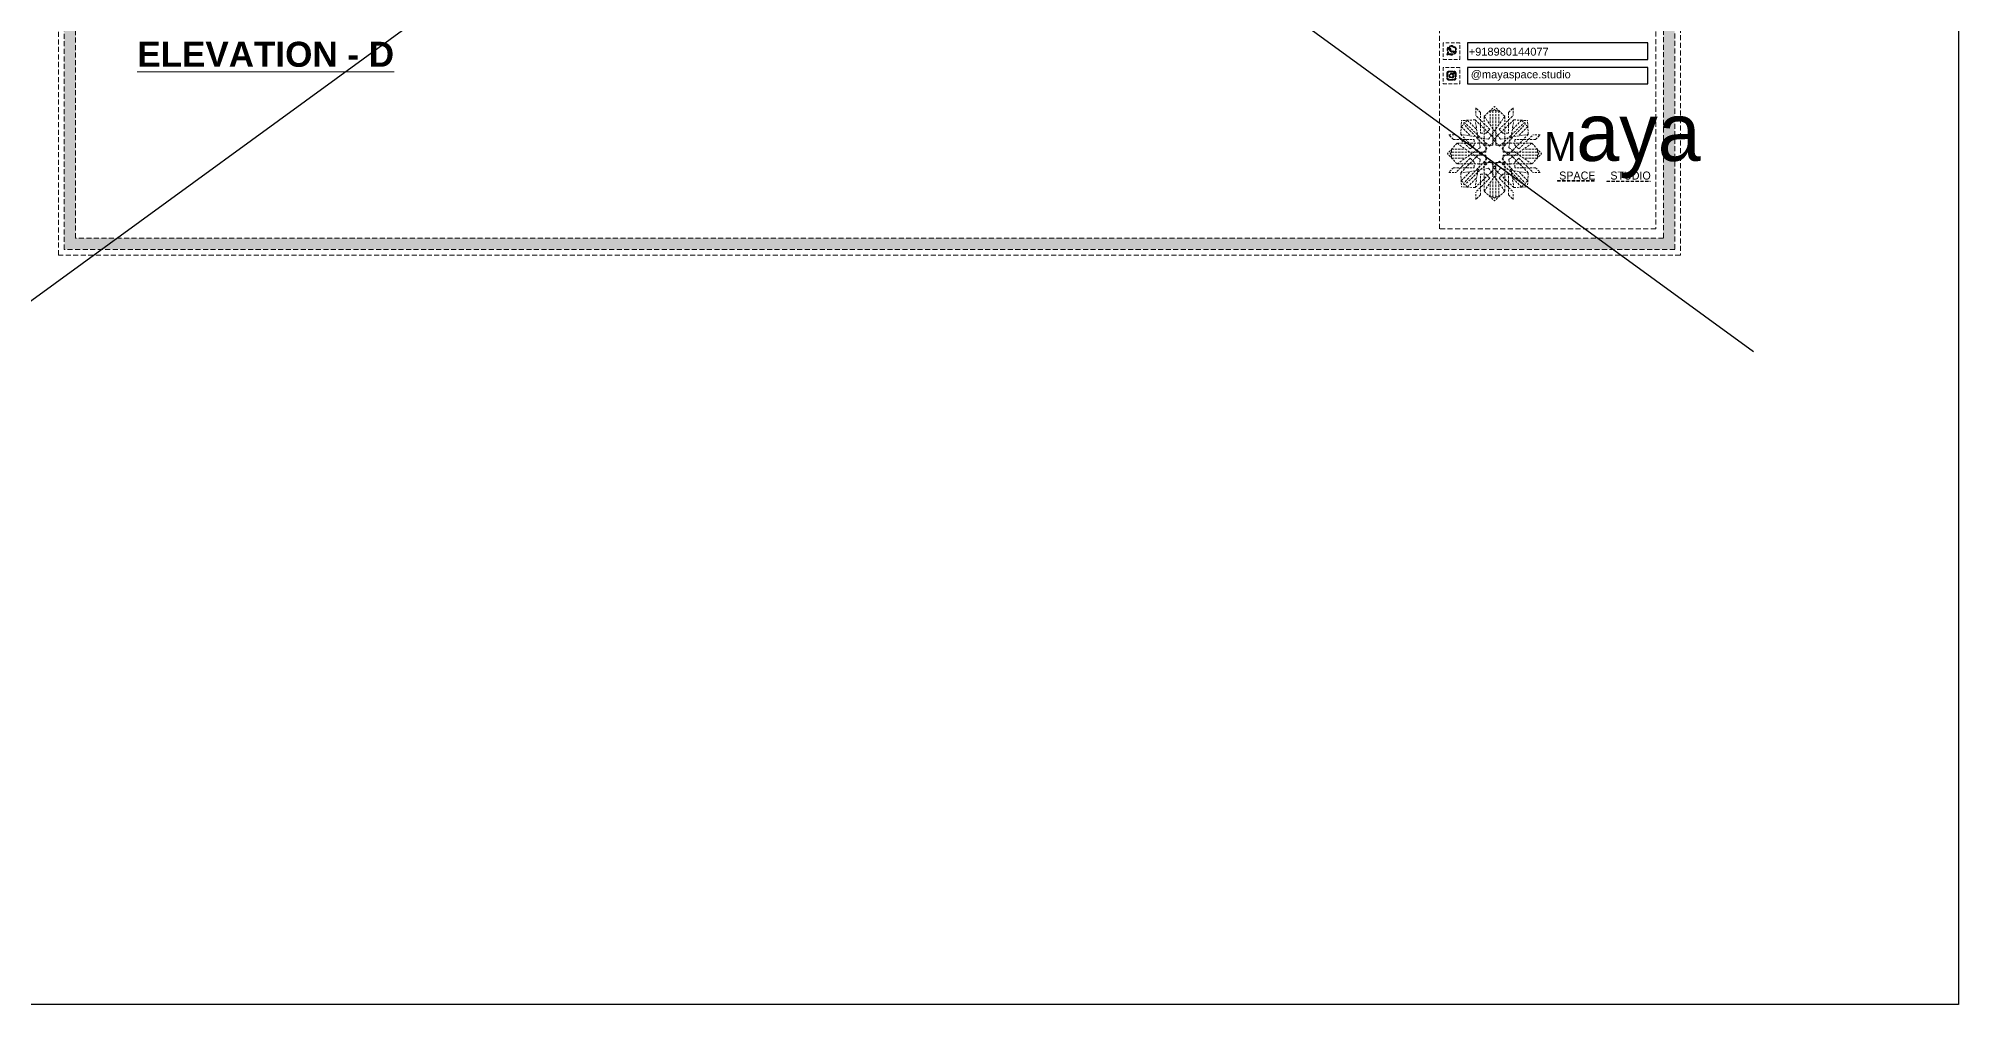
# Model space of a CAD drawing. Header units: millimetres. Extents: x 56222 to 3066687, y -650199 to -121287.
# Drawn here: x 141231.3 to 141614.3, y -184419.2 to -184226.5 of the extents above; entities that cross this region are included whole.
import ezdxf

# ---------------------------------------------------------------- set-up
doc = ezdxf.new("R2010")
doc.units = ezdxf.units.MM
doc.header["$MEASUREMENT"] = 0
doc.linetypes.add('DASHEDX2', pattern=[1.5, 1, -0.5])
for name, color, linetype, lineweight in [('DIM.', 250, 'Continuous', 13), ('Dimension', 10, 'DASHEDX2', 20), ('XX~SLAB ( BEAM )~ ( DIM )', 7, 'Continuous', 9)]:
    doc.layers.add(name, color=color, linetype=linetype, lineweight=lineweight)
doc.styles.get("Standard").update_dxf_attribs({"font": 'arial.ttf', "height": 6})

# ---------------------------------------------------------------- blocks, each defined once
blk = doc.blocks.new('FSFSF')
at = {"color": 42, "lineweight": 5, "true_color": 0xe0ac11}
for p, q in [((28600.03, 143.51), (28600.03, 140.16)), ((28602.15, 141.41), (28600.03, 143.51)), ((28606.47, 133.76), (28600.03, 140.16)), ((28602.15, 141.41), (28602.15, 131.95)), ((28603.86, 139.69), (28608.58, 144.08)), ((28607.9, 142.22), (28606.58, 142.22)), ((28606.58, 142.22), (28606.58, 135.84)), ((28607.9, 142.22), (28608.58, 142.85)), ((28607.9, 142.22), (28607.9, 126.58)), ((28613.31, 139.69), (28608.58, 144.08)), ((28609.27, 142.22), (28608.59, 142.85)), ((28609.27, 142.22), (28609.27, 126.58)), ((28609.27, 142.22), (28610.59, 142.22)), ((28610.59, 142.22), (28610.59, 135.84)), ((28610.7, 133.76), (28617.14, 140.16)), ((28615.02, 141.41), (28617.14, 143.51)), ((28615.02, 141.41), (28615.02, 131.95)), ((28617.14, 143.51), (28617.14, 140.16)), ((28593.19, 131.45), (28593.54, 137.71)), ((28593.19, 131.45), (28601.69, 122.67)), ((28601.25, 130.22), (28593.19, 131.45)), ((28593.39, 135), (28594.56, 136.12)), ((28593.39, 135), (28597.6, 130.78)), ((28599.8, 138.06), (28593.54, 137.71)), ((28595.12, 136.69), (28594.53, 136.69)), ((28594.56, 136.12), (28594.56, 136.71)), ((28605.17, 124.98), (28594.56, 136.12)), ((28596.24, 137.86), (28595.12, 136.69)), ((28606.27, 126.08), (28595.12, 136.69)), ((28596.24, 137.86), (28600.47, 133.65)), ((28601.03, 130), (28599.8, 138.06)), ((28599.8, 138.05), (28608.58, 129.56)), ((28604.75, 131.95), (28602.15, 131.95)), ((28603.86, 126.58), (28603.86, 139.69)), ((28603.86, 139.69), (28608.58, 133.02)), ((28606.47, 133.76), (28604.75, 131.95)), ((28605.86, 129.18), (28608.58, 133.02)), ((28613.31, 139.69), (28608.59, 133.02)), ((28617.37, 138.05), (28608.59, 129.56)), ((28611.31, 129.18), (28608.59, 133.02)), ((28610.7, 133.76), (28612.42, 131.95)), ((28610.9, 126.08), (28622.05, 136.69)), ((28612.02, 124.98), (28622.62, 136.12)), ((28612.42, 131.95), (28615.02, 131.95)), ((28613.31, 126.58), (28613.31, 139.69)), ((28623.99, 131.45), (28615.5, 122.67)), ((28615.94, 130.22), (28624, 131.45)), ((28616.14, 130), (28617.37, 138.06)), ((28620.93, 137.86), (28616.7, 133.65)), ((28617.37, 138.06), (28623.63, 137.71)), ((28623.8, 135), (28619.59, 130.78)), ((28620.93, 137.86), (28622.05, 136.69)), ((28622.05, 136.69), (28622.64, 136.69)), ((28622.62, 136.12), (28622.62, 136.71)), ((28623.8, 135), (28622.62, 136.12)), ((28624, 131.45), (28623.65, 137.71)), ((28591.56, 127.39), (28587.17, 122.66)), ((28591.56, 117.94), (28587.17, 122.66)), ((28587.73, 131.22), (28591.08, 131.22)), ((28589.84, 129.1), (28587.73, 131.22)), ((28589.03, 123.35), (28588.4, 122.67)), ((28589.03, 121.98), (28588.4, 122.65)), ((28589.03, 123.35), (28589.03, 124.67)), ((28589.03, 124.67), (28595.4, 124.67)), ((28589.03, 123.35), (28604.66, 123.35)), ((28589.84, 129.1), (28599.29, 129.1)), ((28597.49, 124.78), (28591.08, 131.22)), ((28604.66, 127.39), (28591.56, 127.39)), ((28591.56, 127.39), (28598.23, 122.67)), ((28591.56, 117.94), (28598.23, 122.65)), ((28593.19, 113.88), (28601.69, 122.65)), ((28597.49, 124.78), (28599.29, 126.5)), ((28602.07, 125.39), (28598.23, 122.67)), ((28602.07, 119.94), (28598.23, 122.65)), ((28599.29, 126.5), (28599.29, 129.1)), ((28605.86, 129.18), (28601.03, 130)), ((28602.07, 125.39), (28601.25, 130.22)), ((28602.33, 123.35), (28601.69, 122.67)), ((28602.33, 121.98), (28601.69, 122.65)), ((28602.33, 123.35), (28602.97, 122.67)), ((28602.33, 121.98), (28602.97, 122.65)), ((28605.17, 124.98), (28602.97, 122.67)), ((28605.17, 120.35), (28602.97, 122.65)), ((28603.68, 126.54), (28603.68, 127.39)), ((28604.66, 126.54), (28603.68, 126.54)), ((28604.71, 127.57), (28603.86, 127.57)), ((28607.9, 126.58), (28603.86, 126.58)), ((28604.66, 123.35), (28604.66, 127.39)), ((28604.7, 126.58), (28604.71, 127.57)), ((28606.27, 126.08), (28608.58, 128.27)), ((28607.9, 128.92), (28608.58, 129.56)), ((28607.9, 128.92), (28608.58, 128.27)), ((28609.27, 128.92), (28608.59, 129.56)), ((28609.27, 128.92), (28608.59, 128.27)), ((28610.9, 126.08), (28608.59, 128.27)), ((28609.27, 126.58), (28613.31, 126.58)), ((28611.31, 129.18), (28616.14, 130)), ((28612.02, 124.98), (28614.21, 122.67)), ((28612.02, 120.35), (28614.21, 122.65)), ((28612.46, 126.58), (28612.46, 127.57)), ((28612.46, 127.57), (28613.31, 127.57)), ((28612.52, 123.35), (28612.52, 127.39)), ((28612.52, 127.39), (28625.63, 127.39)), ((28612.52, 126.54), (28613.51, 126.54)), ((28628.16, 123.35), (28612.52, 123.35)), ((28613.51, 126.54), (28613.51, 127.39)), ((28614.85, 123.35), (28614.21, 122.67)), ((28614.85, 121.98), (28614.21, 122.65)), ((28614.85, 123.35), (28615.5, 122.67)), ((28614.85, 121.98), (28615.5, 122.65)), ((28615.12, 125.39), (28615.94, 130.22)), ((28615.12, 125.39), (28618.96, 122.67)), ((28615.12, 119.94), (28618.96, 122.65)), ((28623.99, 113.88), (28615.5, 122.65)), ((28627.34, 129.1), (28617.89, 129.1)), ((28617.89, 126.5), (28617.89, 129.1)), ((28619.7, 124.78), (28617.89, 126.5)), ((28625.63, 127.39), (28618.96, 122.67)), ((28625.63, 117.94), (28618.96, 122.65)), ((28619.7, 124.78), (28626.1, 131.22)), ((28628.16, 124.67), (28621.78, 124.67)), ((28625.63, 127.39), (28630.02, 122.66)), ((28625.63, 117.94), (28630.02, 122.66)), ((28629.45, 131.22), (28626.1, 131.22)), ((28627.34, 129.1), (28629.45, 131.22)), ((28628.16, 123.35), (28628.16, 124.67)), ((28628.16, 123.35), (28628.78, 122.67)), ((28628.16, 121.98), (28628.78, 122.65)), ((28589.84, 116.23), (28587.73, 114.11)), ((28587.73, 114.11), (28591.08, 114.11)), ((28589.03, 121.98), (28604.66, 121.98)), ((28589.03, 121.98), (28589.03, 120.66)), ((28589.03, 120.66), (28595.4, 120.66)), ((28589.84, 116.23), (28599.29, 116.23)), ((28597.49, 120.54), (28591.08, 114.11)), ((28604.66, 117.94), (28591.56, 117.94)), ((28601.25, 115.1), (28593.19, 113.87)), ((28593.19, 113.87), (28593.54, 107.62)), ((28593.39, 110.32), (28597.6, 114.55)), ((28605.17, 120.35), (28594.56, 109.2)), ((28606.27, 119.15), (28595.12, 108.54)), ((28597.49, 120.54), (28599.29, 118.83)), ((28599.29, 118.83), (28599.29, 116.23)), ((28599.8, 107.17), (28608.58, 115.67)), ((28601.03, 115.23), (28599.8, 107.17)), ((28605.86, 116.05), (28601.03, 115.23)), ((28602.07, 119.94), (28601.25, 115.1)), ((28604.66, 118.78), (28603.68, 118.78)), ((28603.68, 118.78), (28603.68, 117.94)), ((28607.9, 118.65), (28603.86, 118.65)), ((28603.86, 118.65), (28603.86, 105.54)), ((28604.71, 117.66), (28603.86, 117.66)), ((28604.66, 121.98), (28604.66, 117.94)), ((28604.7, 118.65), (28604.71, 117.66)), ((28605.86, 116.05), (28608.58, 112.21)), ((28606.27, 119.15), (28608.58, 116.96)), ((28607.9, 103.01), (28607.9, 118.65)), ((28607.9, 116.31), (28608.58, 116.96)), ((28607.9, 116.31), (28608.58, 115.67)), ((28610.9, 119.15), (28608.59, 116.96)), ((28609.27, 116.31), (28608.59, 116.96)), ((28609.27, 116.31), (28608.59, 115.67)), ((28611.31, 116.05), (28608.59, 112.21)), ((28617.37, 107.17), (28608.59, 115.67)), ((28609.27, 118.65), (28613.31, 118.65)), ((28609.27, 103.01), (28609.27, 118.65)), ((28610.9, 119.15), (28622.05, 108.54)), ((28611.31, 116.05), (28616.14, 115.23)), ((28612.02, 120.35), (28622.62, 109.2)), ((28612.46, 118.65), (28612.46, 117.66)), ((28612.46, 117.66), (28613.31, 117.66)), ((28612.52, 121.98), (28612.52, 117.94)), ((28628.16, 121.98), (28612.52, 121.98)), ((28612.52, 118.78), (28613.51, 118.78)), ((28612.52, 117.94), (28625.63, 117.94)), ((28613.31, 118.65), (28613.31, 105.54)), ((28613.51, 118.78), (28613.51, 117.94)), ((28615.12, 119.94), (28615.94, 115.1)), ((28615.94, 115.1), (28624, 113.87)), ((28616.14, 115.23), (28617.37, 107.17)), ((28619.7, 120.54), (28617.89, 118.83)), ((28617.89, 118.83), (28617.89, 116.23)), ((28627.34, 116.23), (28617.89, 116.23)), ((28623.8, 110.32), (28619.59, 114.55)), ((28619.7, 120.54), (28626.1, 114.11)), ((28628.16, 120.66), (28621.78, 120.66)), ((28624, 113.87), (28623.65, 107.62)), ((28629.45, 114.11), (28626.1, 114.11)), ((28627.34, 116.23), (28629.45, 114.11)), ((28628.16, 121.98), (28628.16, 120.66)), ((28593.39, 110.32), (28594.56, 109.2)), ((28599.8, 107.17), (28593.54, 107.52)), ((28595.12, 108.54), (28594.53, 108.54)), ((28594.56, 109.2), (28594.56, 108.61)), ((28596.24, 107.37), (28595.12, 108.54)), ((28596.24, 107.37), (28600.47, 111.58)), ((28606.47, 111.47), (28600.03, 105.07)), ((28600.03, 101.71), (28600.03, 105.07)), ((28602.15, 103.82), (28602.15, 113.27)), ((28604.75, 113.27), (28602.15, 113.27)), ((28603.86, 105.54), (28608.58, 112.21)), ((28603.86, 105.54), (28608.58, 101.15)), ((28606.47, 111.47), (28604.75, 113.27)), ((28606.58, 103.01), (28606.58, 109.38)), ((28613.31, 105.54), (28608.58, 101.15)), ((28613.31, 105.54), (28608.59, 112.21)), ((28610.59, 103.01), (28610.59, 109.38)), ((28610.7, 111.47), (28612.42, 113.27)), ((28610.7, 111.47), (28617.14, 105.07)), ((28612.42, 113.27), (28615.02, 113.27)), ((28615.02, 103.82), (28615.02, 113.27)), ((28620.93, 107.37), (28616.7, 111.58)), ((28617.14, 101.71), (28617.14, 105.07)), ((28617.37, 107.17), (28623.63, 107.52)), ((28620.93, 107.37), (28622.05, 108.54)), ((28622.05, 108.54), (28622.64, 108.54)), ((28623.8, 110.32), (28622.62, 109.2)), ((28622.62, 109.2), (28622.62, 108.61)), ((28602.15, 103.82), (28600.03, 101.71)), ((28607.9, 103.01), (28606.58, 103.01)), ((28607.9, 103.01), (28608.58, 102.38)), ((28609.27, 103.01), (28608.59, 102.38)), ((28609.27, 103.01), (28610.59, 103.01)), ((28615.02, 103.82), (28617.14, 101.71))]:
    blk.add_line(p, q, dxfattribs=at)
blk = doc.blocks.new('hgwg')
at = {"layer": 'Dimension', "true_color": 0xd39e00}
h = blk.add_hatch(color=42, dxfattribs=at)
h.dxf.hatch_style = 1
h.paths.add_polyline_path([(27505.71, 45.05), (27494.27, 45.05), (27494.27, 44.9), (27505.71, 44.9)])
h = blk.add_hatch(color=42, dxfattribs=at)
h.dxf.hatch_style = 1
h.paths.add_polyline_path([(27523.3, 44.9), (27509.68, 44.9), (27509.68, 44.75), (27523.3, 44.75)])
at = {"layer": 'Dimension', "color": 42, "true_color": 0xd39e00}
for p, q in [((27494.27, 45.05), (27505.71, 45.05)), ((27494.27, 44.9), (27494.27, 45.05)), ((27494.27, 44.9), (27505.71, 44.9)), ((27505.71, 45.05), (27505.71, 44.9)), ((27509.68, 44.9), (27523.3, 44.9)), ((27509.68, 44.9), (27509.68, 44.75)), ((27509.68, 44.75), (27523.3, 44.75)), ((27523.3, 44.75), (27523.3, 44.9))]:
    blk.add_line(p, q, dxfattribs=at)
at = {"layer": 'Dimension', "color": 42, "true_color": 0xd39e00, "attachment_point": 1}
for s, width, insert, char_height in [('{\\fCinzel|b0|i0|c0|p2;\\H1.5x;M\\fAmsterdam One|b0|i0|c0|p2;\\H2x;aya}', 85.3277, (27490.17, 69.17), 6), ('{\\fCinzel|b0|i0|c0|p0;SPACE     STUDIO}', 66.129, (27494.83, 47.86), 2.5)]:
    blk.add_mtext_dynamic_manual_height_columns(s, width=width, gutter_width=30, heights=[0], dxfattribs=dict(at, insert=insert, char_height=char_height))
blk = doc.blocks.new('QEGW4TG')
at = {"layer": 'Dimension', "true_color": 0x000000}
h = blk.add_hatch(color=18, dxfattribs=at)
h.dxf.hatch_style = 1
h.paths.add_polyline_path([(2.69, 1.93, 0.170513), (2.95, 1.97, 0.190337), (3.11, 2.18, 0.316231), (3.07, 2.28), (2.79, 2.37, 0.273721), (2.69, 2.34, 0.040749), (2.63, 2.27, -0.441282), (2.53, 2.25, -0.11828), (2.06, 2.64, -0.441282), (2.07, 2.74, 0.040749), (2.13, 2.81, 0.290083), (2.14, 2.92), (2.01, 3.18, 0.316231), (1.91, 3.2, 0.190337), (1.73, 3, 0.170513), (1.72, 2.74, 0.252784)], flags=0)
h.paths.add_polyline_path([(1.19, 1.98), (1.03, 1.3, 0.550912), (1.11, 1.23), (1.75, 1.39, 6.344125)])
h.paths.add_polyline_path([(1.81, 1.7), (1.4, 1.6), (1.5, 2.03, -9.071339)], flags=16)
h.paths.add_polyline_path([(3.11, 2.16, -0.17811), (2.95, 1.97, -0.170513), (2.69, 1.93, -0.252784), (1.72, 2.74, -0.170513), (1.73, 3, -0.17811), (1.89, 3.19, -0.370089), (2.01, 3.18), (2.14, 2.92, -0.307185), (2.13, 2.8, -0.041087), (2.06, 2.73, 0.321676), (2.05, 2.65, 0.126524), (2.55, 2.24, 0.312216), (2.62, 2.26, -0.041087), (2.68, 2.34, -0.290673), (2.79, 2.37), (3.07, 2.28, -0.370089)], flags=0)
h = blk.add_hatch(color=18, dxfattribs=at)
h.dxf.hatch_style = 1
h.paths.add_polyline_path([(2.79, 2.37, 0.273721), (2.69, 2.34, 0.040749), (2.63, 2.27, -0.441282), (2.53, 2.25, -0.11828), (2.06, 2.64, -0.441282), (2.07, 2.74, 0.040749), (2.13, 2.81, 0.290083), (2.14, 2.92), (2.01, 3.18, 0.316231), (1.91, 3.2, 0.190337), (1.73, 3, 0.170513), (1.72, 2.74, 0.252784), (2.69, 1.93, 0.170513), (2.95, 1.97, 0.190337), (3.11, 2.18, 0.316231), (3.07, 2.28)])
for p, q in [((1.19, 1.98), (1.03, 1.3)), ((1.1, 1.23), (1.75, 1.39)), ((1.5, 2.03), (1.4, 1.6)), ((1.4, 1.6), (1.81, 1.7)), ((2.01, 3.18), (2.14, 2.92)), ((3.07, 2.28), (2.8, 2.36))]:
    blk.add_line(p, q)
blk.add_lwpolyline([(0, 0), (4.68, 0), (4.68, 4.68), (0, 4.68)], close=True)
for centre, radius, start, end in [((1.09, 1.29), 0.0598, 164.8483, 282.1458), ((2.39, 2.56), 1.34, 241.4727, 205.6422), ((2.39, 2.56), 1.04, 235.9962, 210.8333), ((2.09, 2.87), 0.39, 159.7007, 198.4072), ((2.96, 3.23), 1.33, 201.4218, 258.1669), ((2.07, 2.87), 0.364, 118.9685, 159.3648), ((1.94, 3.12), 0.0896, 41.8985, 123.1344), ((2.11, 2.68), 0.066, 135.9932, 224.8892), ((1.67, 3.16), 0.586, 312.4617, 321.8728), ((3.12, 3.42), 1.31, 216.5455, 243.5279), ((2.05, 2.87), 0.104, 320.3924, 28.6971), ((2.57, 2.3), 0.066, 234.2482, 323.1441), ((3.11, 1.94), 0.586, 137.2645, 146.6756), ((2.76, 2.27), 0.104, 70.4402, 138.745), ((2.75, 2.31), 0.39, 260.7301, 299.4366), ((2.76, 2.29), 0.364, 299.7725, 340.1688), ((3.03, 2.2), 0.0896, 336.0029, 57.2388)]:
    blk.add_arc(centre, radius, start, end)
blk = doc.blocks.new('ASGERG')
at = {"layer": 'Dimension', "true_color": 0x000000}
h = blk.add_hatch(color=18, dxfattribs=at)
h.dxf.hatch_style = 1
h.paths.add_polyline_path([(0.99, 1.7, 0.353872), (1.69, 1.03), (2.96, 1.03, 0.353872), (3.66, 1.7), (3.66, 2.99, 0.353872), (2.96, 3.67), (1.69, 3.67, 0.353872), (0.99, 2.99)])
h.paths.add_polyline_path([(1.27, 2.97, -0.353872), (1.72, 3.4), (2.94, 3.4, -0.353872), (3.38, 2.97), (3.38, 1.72, -0.353872), (2.94, 1.3), (1.72, 1.3, -0.353872), (1.27, 1.72)], flags=16)
h.paths.add_polyline_path([(3.02, 2.35, -1), (1.64, 2.35, -1)], flags=0)
h.paths.add_polyline_path([(2.74, 2.35, -1), (1.92, 2.35, -1)], flags=0)
h.paths.add_polyline_path([(2.86, 3.02, -1), (3.19, 3.02, -1)], flags=0)
h.paths.add_polyline_path([(1.64, 2.35, 1), (3.02, 2.35, 1)], flags=0)
h = blk.add_hatch(color=18, dxfattribs=at)
h.dxf.hatch_style = 1
h.paths.add_polyline_path([(1.64, 2.35, 1), (3.02, 2.35, 1)])
h.paths.add_polyline_path([(2.74, 2.35, -1), (1.92, 2.35, -1)], flags=16)
h = blk.add_hatch(color=18, dxfattribs=at)
h.dxf.hatch_style = 1
h.paths.add_polyline_path([(3.19, 3.02, 1), (2.86, 3.02, 1)])
for p, q in [((0.99, 2.99), (0.99, 1.7)), ((1.27, 2.97), (1.27, 1.72)), ((1.69, 3.67), (2.96, 3.67)), ((1.69, 1.03), (2.96, 1.03)), ((2.94, 3.4), (1.72, 3.4)), ((2.94, 1.3), (1.72, 1.3)), ((3.38, 2.97), (3.38, 1.72)), ((3.66, 2.99), (3.66, 1.7))]:
    blk.add_line(p, q)
blk.add_lwpolyline([(0, 0), (4.68, 0), (4.68, 4.68), (0, 4.68)], close=True)
for centre, radius in [((2.33, 2.35), 0.694), ((2.33, 2.35), 0.414), ((3.02, 3.02), 0.168)]:
    blk.add_circle(centre, radius)
for centre, radius, start, end in [((1.76, 2.89), 0.778, 94.8631, 172.8127), ((1.76, 1.8), 0.778, 187.1873, 265.1369), ((1.76, 2.91), 0.491, 94.8631, 172.8127), ((1.76, 1.78), 0.491, 187.1873, 265.1369), ((2.9, 2.91), 0.491, 7.1873, 85.1369), ((2.9, 1.78), 0.491, 274.8631, 352.8127), ((2.89, 2.89), 0.778, 7.1873, 85.1369), ((2.89, 1.8), 0.778, 274.8631, 352.8127)]:
    blk.add_arc(centre, radius, start, end)

msp = doc.modelspace()

# ---------------------------------------------------------------- hatches: boundary and pattern name
at = {"layer": 'Dimension', "true_color": 0xd39e00}
h = msp.add_hatch(color=42, dxfattribs=at)
h.paths.add_polyline_path([(141236.46, -184268.603), (141557.635, -184268.603), (141557.635, -184042.536), (141236.46, -184042.536)])
h.paths.add_polyline_path([(141238.714, -184266.349), (141555.38, -184266.349), (141555.38, -184044.79), (141238.714, -184044.79)], flags=16)

# ---------------------------------------------------------------- linework, layer by layer
at = {"color": 18, "true_color": 0x000000}
for points in [[(141516.302, -184230.703), (141552.273, -184230.703), (141552.273, -184227.414), (141516.302, -184227.414)], [(141516.286, -184235.606), (141552.273, -184235.606), (141552.273, -184232.317), (141516.286, -184232.317)]]:
    msp.add_lwpolyline(points, close=True, dxfattribs=at)
at = {"layer": 'Dimension', "color": 42, "true_color": 0xd39e00}
for points in [[(141235.333, -184041.409), (141558.762, -184041.409), (141558.762, -184269.73), (141235.333, -184269.73)], [(141236.46, -184042.536), (141557.635, -184042.536), (141557.635, -184268.603), (141236.46, -184268.603)], [(141238.714, -184044.79), (141555.38, -184044.79), (141555.38, -184266.349), (141238.714, -184266.349)], [(141510.698, -184264.494), (141510.698, -184046.645), (141553.854, -184046.645), (141553.854, -184264.494)]]:
    msp.add_lwpolyline(points, close=True, dxfattribs=at)
at = {"layer": 'XX~SLAB ( BEAM )~ ( DIM )', "color": 242, "lineweight": 30, "true_color": 0xcd2027}
for p, q in [((141573.328, -184028.66), (141216.006, -184288.947)), ((141216.006, -184028.66), (141573.328, -184288.947))]:
    msp.add_line(p, q, dxfattribs=at)
at = {"layer": 'XX~SLAB ( BEAM )~ ( DIM )', "color": 3, "lineweight": 30}
msp.add_lwpolyline([(140009.652, -183925.293), (141614.254, -183925.293), (141614.254, -184419.194), (140009.652, -184419.194)], close=True, dxfattribs=at)

# ---------------------------------------------------------------- block references
at = {"layer": 'Dimension', "color": 42, "true_color": 0xd39e00}
for name, p, xscale, yscale, zscale in [('QEGW4TG', (141511.493, -184230.703), 0.7031211947543665, 0.7031211947543665, 0.7031211947543665), ('ASGERG', (141511.477, -184235.606), 0.7031211947543665, 0.7031211947543665, 0.7031211947543665), ('FSFSF', (129007.376, -184303.157), 0.4374322647326604, 0.4374322647326604, 0.4374322647326604), ('hgwg', (123982.919, -184283.626), 0.6383629459069408, 0.6383629459069408, 0.6383629459069408)]:
    msp.add_blockref(name, p, dxfattribs=dict(at, xscale=xscale, yscale=yscale, zscale=zscale))

# ---------------------------------------------------------------- texts
at = {"color": 18, "true_color": 0x000000, "char_height": 1.57215, "attachment_point": 1}
for s, width, insert in [('+918980144077', 25.68482, (141516.565, -184228.385)), ('@mayaspace.studio', 6.58664, (141516.972, -184232.905))]:
    msp.add_mtext_dynamic_manual_height_columns(s, width=width, gutter_width=5.51, heights=[0], dxfattribs=dict(at, insert=insert))
at = {"layer": 'DIM.', "color": 1, "insert": (141251.024, -184227.188, 0.119), "char_height": 5, "attachment_point": 1}
msp.add_mtext_dynamic_manual_height_columns('{\\fArial|b1|i0|c0|p34;\\LELEVATION - D}', width=111.55884, gutter_width=1, heights=[0], dxfattribs=at)

doc.saveas('drawing.dxf')
